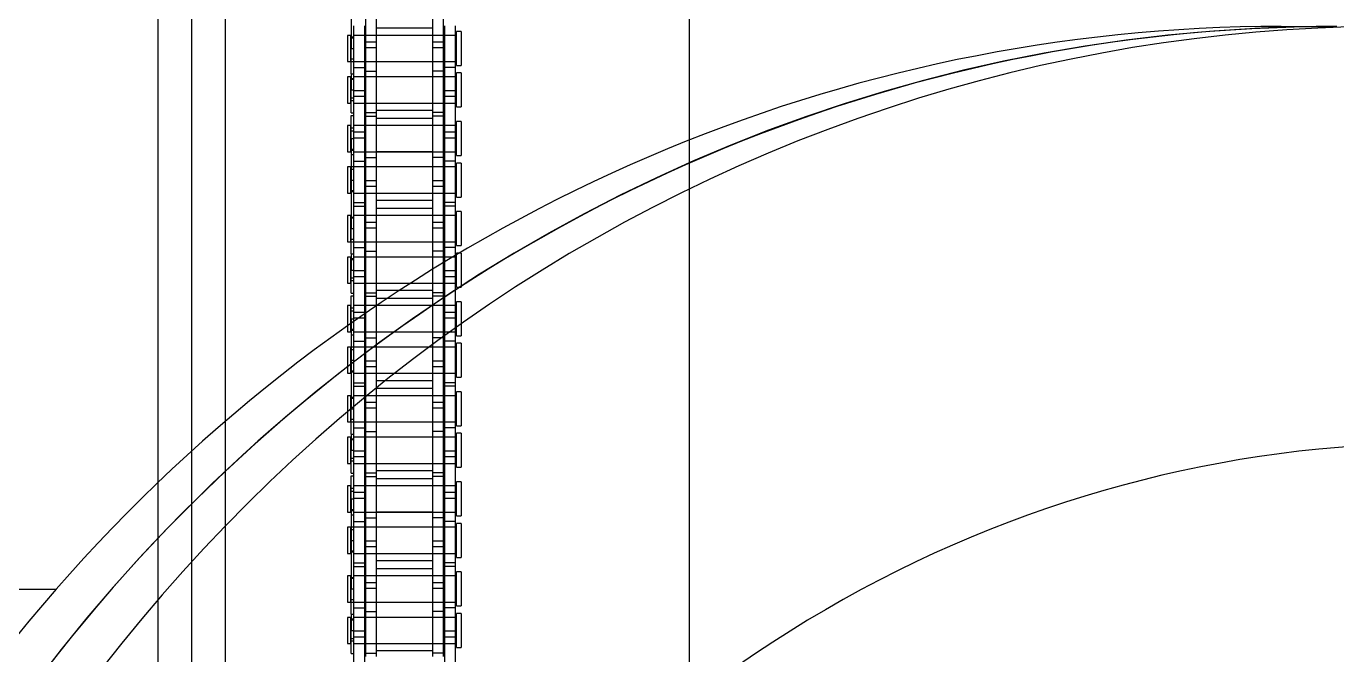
# Model space of a CAD drawing. Header units: metres. Extents: x 0 to 63075, y 0 to 44550.
# Drawn here: x 14296.7 to 14481.5, y 25267.7 to 25356.3 of the extents above; entities that cross this region are included whole.
import ezdxf

# ---------------------------------------------------------------- set-up
doc = ezdxf.new("R2010")
doc.units = ezdxf.units.M
doc.header["$LTSCALE"] = 75
doc.linetypes.add('HIDDEN2', pattern=[4.7625, 3.175, -1.5875])
for name, color, linetype in [('SDM', 7, 'Continuous'), ('SL1', 8, 'Continuous'), ('SL4', 4, 'Continuous'), ('ST1', 7, 'HIDDEN2')]:
    doc.layers.add(name, color=color, linetype=linetype)

# ---------------------------------------------------------------- blocks, each defined once
blk = doc.blocks.new('A$C29c634ac')
at = {"layer": 'SL1'}
for p, q in [((6214.18, 2687.89), (6222, 2687.89)), ((6041.38, 2608.51), (5890.01, 2608.51))]:
    blk.add_line(p, q, dxfattribs=at)
for centre, major_axis, start_param, end_param in [((6229.83, 2446.59), (0, 241.3), 5.448017, 7.853982), ((6214.18, 2446.59), (0, 241.3), 0, 1.570798), ((6222, 2446.59), (0, 241.3), 0, 1.570796), ((6222, 2446.59), (0, 241.3), 0, 1.570798), ((6236.39, 2446.59), (0, 182.55), 5.803236, 7.853982)]:
    blk.add_ellipse(centre, major_axis=major_axis, ratio=0.965926, start_param=start_param, end_param=end_param, dxfattribs=at)
blk = doc.blocks.new('A$Ca53c419a')
at = {"layer": 'SL4'}
for p, q in [((1004.76, 495.77), (54.76, 495.77)), ((215, 486.24), (1004.76, 486.24)), ((215.01, 420.77), (1004.76, 420.77))]:
    blk.add_line(p, q, dxfattribs=at)
at = {"layer": 'ST1'}
for p, q in [((1004.76, 491), (4.76, 491)), ((215, 486.24), (1004.76, 486.24)), ((840.4, 468.16), (831.3, 468.16)), ((838.1, 468.49), (838.1, 468.16)), ((838.1, 468.49), (841.33, 468.49)), ((843.17, 469), (839.48, 469)), ((839.48, 469), (839.48, 468.53)), ((839.48, 468.53), (843.17, 468.53)), ((839.48, 468.16), (839.48, 466.64)), ((839.48, 468.16), (839.48, 453.66)), ((839.85, 468.53), (839.85, 468.16)), ((840.22, 468.49), (840.22, 468.16)), ((841.26, 468.16), (840.4, 468.16)), ((840.4, 466.64), (840.4, 468.16)), ((850.35, 468.16), (841.26, 468.16)), ((841.26, 468.16), (841.26, 466.64)), ((841.33, 468.49), (841.33, 468.16)), ((843.62, 468.49), (841.33, 468.49)), ((842.8, 468.16), (842.8, 468.53)), ((842.95, 468.49), (842.95, 468.16)), ((843.17, 468.53), (843.17, 469)), ((843.17, 466.64), (843.17, 468.16)), ((843.17, 453.66), (843.17, 468.16)), ((843.62, 468.49), (847.18, 468.49)), ((843.62, 468.49), (843.62, 468.16)), ((844.5, 468.16), (844.5, 466.64)), ((849.02, 469), (845.33, 469)), ((845.33, 469), (845.33, 468.53)), ((845.33, 468.53), (849.02, 468.53)), ((845.33, 468.49), (845.33, 466.64)), ((845.33, 468.16), (845.33, 453.66)), ((845.7, 468.53), (845.7, 468.16)), ((847.18, 468.49), (847.18, 468.16)), ((859.88, 468.49), (847.18, 468.49)), ((848.65, 468.16), (848.65, 468.53)), ((848.8, 468.49), (848.8, 468.16)), ((849.02, 468.53), (849.02, 469)), ((849.02, 466.64), (849.02, 468.16)), ((849.02, 453.66), (849.02, 468.16)), ((850.35, 468.16), (850.35, 466.64)), ((856.7, 468.16), (850.35, 468.16)), ((850.85, 468.16), (850.85, 466.64)), ((855.87, 469), (852.18, 469)), ((852.18, 469), (852.18, 468.53)), ((852.18, 468.53), (855.87, 468.53)), ((852.18, 468.16), (852.18, 466.64)), ((852.18, 468.16), (852.18, 453.66)), ((852.41, 468.49), (852.41, 468.16)), ((852.55, 468.53), (852.55, 468.16)), ((854.03, 468.49), (854.03, 468.16)), ((855.5, 468.16), (855.5, 468.53)), ((855.87, 468.53), (855.87, 469)), ((855.87, 466.64), (855.87, 468.49)), ((855.87, 453.66), (855.87, 468.16)), ((856.7, 468.16), (856.7, 466.64)), ((865.8, 468.16), (856.7, 468.16)), ((857.58, 468.16), (857.58, 468.49)), ((861.72, 469), (858.03, 469)), ((858.03, 469), (858.03, 468.53)), ((858.03, 468.53), (861.72, 468.53)), ((858.03, 468.16), (858.03, 466.64)), ((858.03, 468.16), (858.03, 453.66)), ((858.26, 468.49), (858.26, 468.16)), ((858.4, 468.53), (858.4, 468.16)), ((859.88, 468.49), (859.88, 468.16)), ((859.88, 468.49), (863.11, 468.49)), ((859.95, 466.64), (859.95, 468.16)), ((860.81, 468.16), (860.81, 466.64)), ((860.98, 468.49), (860.98, 468.16)), ((861.35, 468.16), (861.35, 468.53)), ((861.72, 468.53), (861.72, 469)), ((861.72, 466.64), (861.72, 468.16)), ((861.72, 453.66), (861.72, 468.16)), ((863.11, 468.49), (863.11, 468.16)), ((863.5, 468.49), (863.5, 468.16)), ((863.5, 468.49), (866.73, 468.49)), ((868.57, 469), (864.88, 469)), ((864.88, 469), (864.88, 468.53)), ((864.88, 468.53), (868.57, 468.53)), ((864.88, 468.16), (864.88, 466.64)), ((864.88, 468.16), (864.88, 453.66)), ((865.25, 468.53), (865.25, 468.16)), ((865.62, 468.49), (865.62, 468.16)), ((866.66, 468.16), (865.8, 468.16)), ((865.8, 466.64), (865.8, 468.16)), ((875.75, 468.16), (866.66, 468.16)), ((866.66, 468.16), (866.66, 466.64)), ((866.73, 468.49), (866.73, 468.16)), ((869.02, 468.49), (866.73, 468.49)), ((868.2, 468.16), (868.2, 468.53)), ((868.35, 468.49), (868.35, 468.16)), ((868.57, 468.53), (868.57, 469)), ((868.57, 466.64), (868.57, 468.16)), ((868.57, 453.66), (868.57, 468.16)), ((869.02, 468.49), (872.58, 468.49)), ((869.02, 468.49), (869.02, 468.16)), ((869.9, 468.16), (869.9, 466.64)), ((874.42, 469), (870.73, 469)), ((870.73, 469), (870.73, 468.53)), ((870.73, 468.53), (874.42, 468.53)), ((870.73, 468.49), (870.73, 466.64)), ((870.73, 468.16), (870.73, 453.66)), ((871.1, 468.53), (871.1, 468.16)), ((872.58, 468.49), (872.58, 468.16)), ((885.28, 468.49), (872.58, 468.49)), ((874.05, 468.16), (874.05, 468.53)), ((874.2, 468.49), (874.2, 468.16)), ((874.42, 468.53), (874.42, 469)), ((874.42, 466.64), (874.42, 468.16)), ((874.42, 453.66), (874.42, 468.16)), ((875.75, 468.16), (875.75, 466.64)), ((882.1, 468.16), (875.75, 468.16)), ((876.25, 468.16), (876.25, 466.64)), ((881.27, 469), (877.58, 469)), ((877.58, 469), (877.58, 468.53)), ((877.58, 468.53), (881.27, 468.53)), ((877.58, 468.16), (877.58, 466.64)), ((877.58, 468.16), (877.58, 453.66)), ((877.81, 468.49), (877.81, 468.16)), ((877.95, 468.53), (877.95, 468.16)), ((879.43, 468.49), (879.43, 468.16)), ((880.9, 468.16), (880.9, 468.53)), ((881.27, 468.53), (881.27, 469)), ((881.27, 466.64), (881.27, 468.49)), ((881.27, 453.66), (881.27, 468.16)), ((882.1, 468.16), (882.1, 466.64)), ((891.2, 468.16), (882.1, 468.16)), ((882.98, 468.16), (882.98, 468.49)), ((887.12, 469), (883.43, 469)), ((883.43, 469), (883.43, 468.53)), ((883.43, 468.53), (887.12, 468.53)), ((883.43, 468.16), (883.43, 466.64)), ((883.43, 468.16), (883.43, 453.66)), ((883.66, 468.49), (883.66, 468.16)), ((883.8, 468.53), (883.8, 468.16)), ((885.28, 468.49), (885.28, 468.16)), ((885.28, 468.49), (888.51, 468.49)), ((885.35, 466.64), (885.35, 468.16)), ((886.21, 468.16), (886.21, 466.64)), ((886.38, 468.49), (886.38, 468.16)), ((886.75, 468.16), (886.75, 468.53)), ((887.12, 468.53), (887.12, 469)), ((887.12, 466.64), (887.12, 468.16)), ((887.12, 453.66), (887.12, 468.16)), ((888.51, 468.49), (888.51, 468.16)), ((888.9, 468.49), (888.9, 468.16)), ((888.9, 468.49), (892.13, 468.49)), ((893.97, 469), (890.28, 469)), ((890.28, 469), (890.28, 468.53)), ((890.28, 468.53), (893.97, 468.53)), ((890.28, 468.16), (890.28, 466.64)), ((890.28, 468.16), (890.28, 453.66)), ((890.65, 468.53), (890.65, 468.16)), ((891.02, 468.49), (891.02, 468.16)), ((892.06, 468.16), (891.2, 468.16)), ((891.2, 466.64), (891.2, 468.16)), ((901.15, 468.16), (892.06, 468.16)), ((892.06, 468.16), (892.06, 466.64)), ((892.13, 468.49), (892.13, 468.16)), ((894.42, 468.49), (892.13, 468.49)), ((893.6, 468.16), (893.6, 468.53)), ((893.75, 468.49), (893.75, 468.16)), ((893.97, 468.53), (893.97, 469)), ((893.97, 466.64), (893.97, 468.16)), ((893.97, 453.66), (893.97, 468.16)), ((894.42, 468.49), (897.98, 468.49)), ((894.42, 468.49), (894.42, 468.16)), ((895.3, 468.16), (895.3, 466.64)), ((899.82, 469), (896.13, 469)), ((896.13, 469), (896.13, 468.53)), ((896.13, 468.53), (899.82, 468.53)), ((896.13, 468.49), (896.13, 466.64)), ((896.13, 468.16), (896.13, 453.66)), ((896.5, 468.53), (896.5, 468.16)), ((897.98, 468.49), (897.98, 468.16)), ((910.68, 468.49), (897.98, 468.49)), ((899.45, 468.16), (899.45, 468.53)), ((899.6, 468.49), (899.6, 468.16)), ((899.82, 468.53), (899.82, 469)), ((899.82, 466.64), (899.82, 468.16)), ((899.82, 453.66), (899.82, 468.16)), ((901.15, 468.16), (901.15, 466.64)), ((907.5, 468.16), (901.15, 468.16)), ((901.65, 468.16), (901.65, 466.64)), ((906.67, 469), (902.98, 469)), ((902.98, 469), (902.98, 468.53)), ((902.98, 468.53), (906.67, 468.53)), ((902.98, 468.16), (902.98, 466.64)), ((902.98, 468.16), (902.98, 453.66)), ((903.21, 468.49), (903.21, 468.16)), ((903.35, 468.53), (903.35, 468.16)), ((904.83, 468.49), (904.83, 468.16)), ((906.3, 468.16), (906.3, 468.53)), ((906.67, 468.53), (906.67, 469)), ((906.67, 466.64), (906.67, 468.49)), ((906.67, 453.66), (906.67, 468.16)), ((907.5, 468.16), (907.5, 466.64)), ((916.6, 468.16), (907.5, 468.16)), ((908.38, 468.16), (908.38, 468.49)), ((912.52, 469), (908.83, 469)), ((908.83, 469), (908.83, 468.53)), ((908.83, 468.53), (912.52, 468.53)), ((908.83, 468.16), (908.83, 466.64)), ((908.83, 468.16), (908.83, 453.66)), ((909.06, 468.49), (909.06, 468.16)), ((909.2, 468.53), (909.2, 468.16)), ((910.68, 468.49), (910.68, 468.16)), ((910.68, 468.49), (913.91, 468.49)), ((910.75, 466.64), (910.75, 468.16)), ((911.61, 468.16), (911.61, 466.64)), ((911.78, 468.49), (911.78, 468.16)), ((912.15, 468.16), (912.15, 468.53)), ((912.52, 468.53), (912.52, 469)), ((912.52, 466.64), (912.52, 468.16)), ((912.52, 453.66), (912.52, 468.16)), ((913.91, 468.49), (913.91, 468.16)), ((914.3, 468.49), (914.3, 468.16)), ((914.3, 468.49), (917.53, 468.49)), ((919.37, 469), (915.68, 469)), ((915.68, 469), (915.68, 468.53)), ((915.68, 468.53), (919.37, 468.53)), ((915.68, 468.16), (915.68, 466.64)), ((915.68, 468.16), (915.68, 453.66)), ((916.05, 468.53), (916.05, 468.16)), ((916.42, 468.49), (916.42, 468.16)), ((917.46, 468.16), (916.6, 468.16)), ((916.6, 466.64), (916.6, 468.16)), ((926.55, 468.16), (917.46, 468.16)), ((917.46, 468.16), (917.46, 466.64)), ((917.53, 468.49), (917.53, 468.16)), ((919.82, 468.49), (917.53, 468.49)), ((919, 468.16), (919, 468.53)), ((919.15, 468.49), (919.15, 468.16)), ((919.37, 468.53), (919.37, 469)), ((919.37, 466.64), (919.37, 468.16)), ((919.37, 453.66), (919.37, 468.16)), ((919.82, 468.49), (923.38, 468.49)), ((919.82, 468.49), (919.82, 468.16)), ((920.7, 468.16), (920.7, 466.64)), ((925.22, 469), (921.53, 469)), ((921.53, 469), (921.53, 468.53)), ((921.53, 468.53), (925.22, 468.53)), ((921.53, 468.49), (921.53, 466.64)), ((921.53, 468.16), (921.53, 453.66)), ((921.9, 468.53), (921.9, 468.16)), ((923.38, 468.49), (923.38, 468.16)), ((936.08, 468.49), (923.38, 468.49)), ((924.85, 468.16), (924.85, 468.53)), ((925, 468.49), (925, 468.16)), ((925.22, 468.53), (925.22, 469)), ((925.22, 466.64), (925.22, 468.16)), ((925.22, 453.66), (925.22, 468.16)), ((840.4, 466.64), (831.3, 466.64)), ((844, 466.49), (837.65, 466.49)), ((838.15, 466.49), (838.15, 464.97)), ((839.48, 466.49), (839.48, 464.97)), ((841.26, 466.64), (840.4, 466.64)), ((850.35, 466.64), (841.26, 466.64)), ((843.17, 464.97), (843.17, 466.49)), ((844, 466.49), (844, 464.97)), ((853.1, 466.49), (844, 466.49)), ((845.33, 466.49), (845.33, 464.97)), ((847.25, 464.97), (847.25, 466.49)), ((848.11, 466.49), (848.11, 464.97)), ((849.02, 464.97), (849.02, 466.49)), ((856.7, 466.64), (850.35, 466.64)), ((852.18, 466.49), (852.18, 464.97)), ((853.96, 466.49), (853.1, 466.49)), ((853.1, 464.97), (853.1, 466.49)), ((863.05, 466.49), (853.96, 466.49)), ((853.96, 466.49), (853.96, 464.97)), ((855.87, 464.97), (855.87, 466.49)), ((865.8, 466.64), (856.7, 466.64)), ((857.2, 466.49), (857.2, 464.97)), ((858.03, 466.49), (858.03, 464.97)), ((861.72, 464.97), (861.72, 466.49)), ((863.05, 466.49), (863.05, 464.97)), ((869.4, 466.49), (863.05, 466.49)), ((863.55, 466.49), (863.55, 464.97)), ((864.88, 466.49), (864.88, 464.97)), ((866.66, 466.64), (865.8, 466.64)), ((875.75, 466.64), (866.66, 466.64)), ((868.57, 464.97), (868.57, 466.49)), ((869.4, 466.49), (869.4, 464.97)), ((878.5, 466.49), (869.4, 466.49)), ((870.73, 466.49), (870.73, 464.97)), ((872.65, 464.97), (872.65, 466.49)), ((873.51, 466.49), (873.51, 464.97)), ((874.42, 464.97), (874.42, 466.49)), ((882.1, 466.64), (875.75, 466.64)), ((877.58, 466.49), (877.58, 464.97)), ((879.36, 466.49), (878.5, 466.49)), ((878.5, 464.97), (878.5, 466.49)), ((888.45, 466.49), (879.36, 466.49)), ((879.36, 466.49), (879.36, 464.97)), ((881.27, 464.97), (881.27, 466.49)), ((891.2, 466.64), (882.1, 466.64)), ((882.6, 466.49), (882.6, 464.97)), ((883.43, 466.49), (883.43, 464.97)), ((887.12, 464.97), (887.12, 466.49)), ((888.45, 466.49), (888.45, 464.97)), ((894.8, 466.49), (888.45, 466.49)), ((888.95, 466.49), (888.95, 464.97)), ((890.28, 466.49), (890.28, 464.97)), ((892.06, 466.64), (891.2, 466.64)), ((901.15, 466.64), (892.06, 466.64)), ((893.97, 464.97), (893.97, 466.49)), ((894.8, 466.49), (894.8, 464.97)), ((903.9, 466.49), (894.8, 466.49)), ((896.13, 466.49), (896.13, 464.97)), ((898.05, 464.97), (898.05, 466.49)), ((898.91, 466.49), (898.91, 464.97)), ((899.82, 464.97), (899.82, 466.49)), ((907.5, 466.64), (901.15, 466.64)), ((902.98, 466.49), (902.98, 464.97)), ((904.76, 466.49), (903.9, 466.49)), ((903.9, 464.97), (903.9, 466.49)), ((913.85, 466.49), (904.76, 466.49)), ((904.76, 466.49), (904.76, 464.97)), ((906.67, 464.97), (906.67, 466.49)), ((916.6, 466.64), (907.5, 466.64)), ((908, 466.49), (908, 464.97)), ((908.83, 466.49), (908.83, 464.97)), ((912.52, 464.97), (912.52, 466.49)), ((913.85, 466.49), (913.85, 464.97)), ((920.2, 466.49), (913.85, 466.49)), ((914.35, 466.49), (914.35, 464.97)), ((915.68, 466.49), (915.68, 464.97)), ((917.46, 466.64), (916.6, 466.64)), ((926.55, 466.64), (917.46, 466.64)), ((919.37, 464.97), (919.37, 466.49)), ((920.2, 466.49), (920.2, 464.97)), ((929.3, 466.49), (920.2, 466.49)), ((921.53, 466.49), (921.53, 464.97)), ((923.45, 464.97), (923.45, 466.49)), ((924.31, 466.49), (924.31, 464.97)), ((925.22, 464.97), (925.22, 466.49)), ((844, 464.97), (837.65, 464.97)), ((838.44, 457.04), (838.44, 464.97)), ((839.48, 464.97), (839.48, 457.04)), ((843.17, 457.04), (843.17, 464.97)), ((843.22, 464.97), (843.22, 457.04)), ((853.1, 464.97), (844, 464.97)), ((845.29, 457.04), (845.29, 464.97)), ((845.33, 464.97), (845.33, 457.04)), ((849.02, 457.04), (849.02, 464.97)), ((850.07, 464.97), (850.07, 457.04)), ((851.14, 457.04), (851.14, 464.97)), ((852.18, 464.97), (852.18, 457.04)), ((853.96, 464.97), (853.1, 464.97)), ((863.05, 464.97), (853.96, 464.97)), ((855.87, 457.04), (855.87, 464.97)), ((855.92, 464.97), (855.92, 457.04)), ((857.99, 457.04), (857.99, 464.97)), ((858.03, 464.97), (858.03, 457.04)), ((861.72, 457.04), (861.72, 464.97)), ((862.77, 464.97), (862.77, 457.04)), ((869.4, 464.97), (863.05, 464.97)), ((863.84, 457.04), (863.84, 464.97)), ((864.88, 464.97), (864.88, 457.04)), ((868.57, 457.04), (868.57, 464.97)), ((868.62, 464.97), (868.62, 457.04)), ((878.5, 464.97), (869.4, 464.97)), ((870.69, 457.04), (870.69, 464.97)), ((870.73, 464.97), (870.73, 457.04)), ((874.42, 457.04), (874.42, 464.97)), ((875.47, 464.97), (875.47, 457.04)), ((876.54, 457.04), (876.54, 464.97)), ((877.58, 464.97), (877.58, 457.04)), ((879.36, 464.97), (878.5, 464.97)), ((888.45, 464.97), (879.36, 464.97)), ((881.27, 457.04), (881.27, 464.97)), ((881.32, 464.97), (881.32, 457.04)), ((883.39, 457.04), (883.39, 464.97)), ((883.43, 464.97), (883.43, 457.04)), ((887.12, 457.04), (887.12, 464.97)), ((888.17, 464.97), (888.17, 457.04)), ((894.8, 464.97), (888.45, 464.97)), ((889.24, 457.04), (889.24, 464.97)), ((890.28, 464.97), (890.28, 457.04)), ((893.97, 457.04), (893.97, 464.97)), ((894.02, 464.97), (894.02, 457.04)), ((903.9, 464.97), (894.8, 464.97)), ((896.09, 457.04), (896.09, 464.97)), ((896.13, 464.97), (896.13, 457.04)), ((899.82, 457.04), (899.82, 464.97)), ((900.87, 464.97), (900.87, 457.04)), ((901.94, 457.04), (901.94, 464.97)), ((902.98, 464.97), (902.98, 457.04)), ((904.76, 464.97), (903.9, 464.97)), ((913.85, 464.97), (904.76, 464.97)), ((906.67, 457.04), (906.67, 464.97)), ((906.72, 464.97), (906.72, 457.04)), ((908.79, 457.04), (908.79, 464.97)), ((908.83, 464.97), (908.83, 457.04)), ((912.52, 457.04), (912.52, 464.97)), ((913.57, 464.97), (913.57, 457.04)), ((920.2, 464.97), (913.85, 464.97)), ((914.64, 457.04), (914.64, 464.97)), ((915.68, 464.97), (915.68, 457.04)), ((919.37, 457.04), (919.37, 464.97)), ((919.42, 464.97), (919.42, 457.04)), ((929.3, 464.97), (920.2, 464.97)), ((921.49, 457.04), (921.49, 464.97)), ((921.53, 464.97), (921.53, 457.04)), ((925.22, 457.04), (925.22, 464.97)), ((926.27, 464.97), (926.27, 457.04)), ((844, 457.04), (837.65, 457.04)), ((838.15, 455.52), (838.15, 457.04)), ((839.48, 457.04), (839.48, 455.52)), ((843.17, 455.52), (843.17, 457.04)), ((844, 455.52), (844, 457.04)), ((853.1, 457.04), (844, 457.04)), ((845.33, 457.04), (845.33, 455.52)), ((847.25, 455.52), (847.25, 457.04)), ((848.11, 457.04), (848.11, 455.52)), ((849.02, 455.52), (849.02, 457.04)), ((852.18, 457.04), (852.18, 455.52)), ((853.96, 457.04), (853.1, 457.04)), ((853.1, 455.52), (853.1, 457.04)), ((863.05, 457.04), (853.96, 457.04)), ((853.96, 457.04), (853.96, 455.52)), ((855.87, 455.52), (855.87, 457.04)), ((857.2, 455.52), (857.2, 457.04)), ((858.03, 457.04), (858.03, 455.52)), ((861.72, 455.52), (861.72, 457.04)), ((863.05, 455.52), (863.05, 457.04)), ((869.4, 457.04), (863.05, 457.04)), ((863.55, 455.52), (863.55, 457.04)), ((864.88, 457.04), (864.88, 455.52)), ((868.57, 455.52), (868.57, 457.04)), ((869.4, 455.52), (869.4, 457.04)), ((878.5, 457.04), (869.4, 457.04)), ((870.73, 457.04), (870.73, 455.52)), ((872.65, 455.52), (872.65, 457.04)), ((873.51, 457.04), (873.51, 455.52)), ((874.42, 455.52), (874.42, 457.04)), ((877.58, 457.04), (877.58, 455.52)), ((879.36, 457.04), (878.5, 457.04)), ((878.5, 455.52), (878.5, 457.04)), ((888.45, 457.04), (879.36, 457.04)), ((879.36, 457.04), (879.36, 455.52)), ((881.27, 455.52), (881.27, 457.04)), ((882.6, 455.52), (882.6, 457.04)), ((883.43, 457.04), (883.43, 455.52)), ((887.12, 455.52), (887.12, 457.04)), ((888.45, 455.52), (888.45, 457.04)), ((894.8, 457.04), (888.45, 457.04)), ((888.95, 455.52), (888.95, 457.04)), ((890.28, 457.04), (890.28, 455.52)), ((893.97, 455.52), (893.97, 457.04)), ((894.8, 455.52), (894.8, 457.04)), ((903.9, 457.04), (894.8, 457.04)), ((896.13, 457.04), (896.13, 455.52)), ((898.05, 455.52), (898.05, 457.04)), ((898.91, 457.04), (898.91, 455.52)), ((899.82, 455.52), (899.82, 457.04)), ((902.98, 457.04), (902.98, 455.52)), ((904.76, 457.04), (903.9, 457.04)), ((903.9, 455.52), (903.9, 457.04)), ((913.85, 457.04), (904.76, 457.04)), ((904.76, 457.04), (904.76, 455.52)), ((906.67, 455.52), (906.67, 457.04)), ((908, 455.52), (908, 457.04)), ((908.83, 457.04), (908.83, 455.52)), ((912.52, 455.52), (912.52, 457.04)), ((913.85, 455.52), (913.85, 457.04)), ((920.2, 457.04), (913.85, 457.04)), ((914.35, 455.52), (914.35, 457.04)), ((915.68, 457.04), (915.68, 455.52)), ((919.37, 455.52), (919.37, 457.04)), ((920.2, 455.52), (920.2, 457.04)), ((929.3, 457.04), (920.2, 457.04)), ((921.53, 457.04), (921.53, 455.52)), ((923.45, 455.52), (923.45, 457.04)), ((924.31, 457.04), (924.31, 455.52)), ((925.22, 455.52), (925.22, 457.04)), ((840.4, 455.36), (831.3, 455.36)), ((844, 455.52), (837.65, 455.52)), ((839.48, 455.36), (839.48, 453.84)), ((841.26, 455.36), (840.4, 455.36)), ((840.4, 453.84), (840.4, 455.36)), ((850.35, 455.36), (841.26, 455.36)), ((841.26, 455.36), (841.26, 453.84)), ((843.17, 453.84), (843.17, 455.36)), ((853.1, 455.52), (844, 455.52)), ((844.5, 453.84), (844.5, 455.36)), ((845.33, 455.36), (845.33, 453.84)), ((849.02, 453.84), (849.02, 455.36)), ((850.35, 453.84), (850.35, 455.36)), ((856.7, 455.36), (850.35, 455.36)), ((850.85, 453.84), (850.85, 455.36)), ((852.18, 455.36), (852.18, 453.84)), ((853.96, 455.52), (853.1, 455.52)), ((863.05, 455.52), (853.96, 455.52)), ((855.87, 453.84), (855.87, 455.36)), ((856.7, 453.84), (856.7, 455.36)), ((865.8, 455.36), (856.7, 455.36)), ((858.03, 455.36), (858.03, 453.84)), ((859.95, 453.84), (859.95, 455.36)), ((860.81, 455.36), (860.81, 453.84)), ((861.72, 453.84), (861.72, 455.36)), ((869.4, 455.52), (863.05, 455.52)), ((864.88, 455.36), (864.88, 453.84)), ((866.66, 455.36), (865.8, 455.36)), ((865.8, 453.84), (865.8, 455.36)), ((875.75, 455.36), (866.66, 455.36)), ((866.66, 455.36), (866.66, 453.84)), ((868.57, 453.84), (868.57, 455.36)), ((878.5, 455.52), (869.4, 455.52)), ((869.9, 453.84), (869.9, 455.36)), ((870.73, 455.36), (870.73, 453.84)), ((874.42, 453.84), (874.42, 455.36)), ((875.75, 453.84), (875.75, 455.36)), ((882.1, 455.36), (875.75, 455.36)), ((876.25, 453.84), (876.25, 455.36)), ((877.58, 455.36), (877.58, 453.84)), ((879.36, 455.52), (878.5, 455.52)), ((888.45, 455.52), (879.36, 455.52)), ((881.27, 453.84), (881.27, 455.36)), ((882.1, 453.84), (882.1, 455.36)), ((891.2, 455.36), (882.1, 455.36)), ((883.43, 455.36), (883.43, 453.84)), ((885.35, 453.84), (885.35, 455.36)), ((886.21, 455.36), (886.21, 453.84)), ((887.12, 453.84), (887.12, 455.36)), ((894.8, 455.52), (888.45, 455.52)), ((890.28, 455.36), (890.28, 453.84)), ((892.06, 455.36), (891.2, 455.36)), ((891.2, 453.84), (891.2, 455.36)), ((901.15, 455.36), (892.06, 455.36)), ((892.06, 455.36), (892.06, 453.84)), ((893.97, 453.84), (893.97, 455.36)), ((903.9, 455.52), (894.8, 455.52)), ((895.3, 453.84), (895.3, 455.36)), ((896.13, 455.36), (896.13, 453.84)), ((899.82, 453.84), (899.82, 455.36)), ((901.15, 453.84), (901.15, 455.36)), ((907.5, 455.36), (901.15, 455.36)), ((901.65, 453.84), (901.65, 455.36)), ((902.98, 455.36), (902.98, 453.84)), ((904.76, 455.52), (903.9, 455.52)), ((913.85, 455.52), (904.76, 455.52)), ((906.67, 453.84), (906.67, 455.36)), ((907.5, 453.84), (907.5, 455.36)), ((916.6, 455.36), (907.5, 455.36)), ((908.83, 455.36), (908.83, 453.84)), ((910.75, 453.84), (910.75, 455.36)), ((911.61, 455.36), (911.61, 453.84)), ((912.52, 453.84), (912.52, 455.36)), ((920.2, 455.52), (913.85, 455.52)), ((915.68, 455.36), (915.68, 453.84)), ((917.46, 455.36), (916.6, 455.36)), ((916.6, 453.84), (916.6, 455.36)), ((926.55, 455.36), (917.46, 455.36)), ((917.46, 455.36), (917.46, 453.84)), ((919.37, 453.84), (919.37, 455.36)), ((929.3, 455.52), (920.2, 455.52)), ((920.7, 453.84), (920.7, 455.36)), ((921.53, 455.36), (921.53, 453.84)), ((925.22, 453.84), (925.22, 455.36)), ((840.4, 453.84), (831.3, 453.84)), ((838.93, 453.66), (843.73, 453.66)), ((838.93, 453.66), (838.93, 453)), ((843.73, 453), (838.93, 453)), ((841.26, 453.84), (840.4, 453.84)), ((850.35, 453.84), (841.26, 453.84)), ((843.73, 453), (843.73, 453.66)), ((844.78, 453.66), (849.58, 453.66)), ((844.78, 453.66), (844.78, 453)), ((849.58, 453), (844.78, 453)), ((849.58, 453), (849.58, 453.66)), ((856.7, 453.84), (850.35, 453.84)), ((851.63, 453.66), (856.43, 453.66)), ((851.63, 453.66), (851.63, 453)), ((856.43, 453), (851.63, 453)), ((856.43, 453), (856.43, 453.66)), ((865.8, 453.84), (856.7, 453.84)), ((857.48, 453.66), (862.28, 453.66)), ((857.48, 453.66), (857.48, 453)), ((862.28, 453), (857.48, 453)), ((862.28, 453), (862.28, 453.66)), ((864.33, 453.66), (869.13, 453.66)), ((864.33, 453.66), (864.33, 453)), ((869.13, 453), (864.33, 453)), ((866.66, 453.84), (865.8, 453.84)), ((875.75, 453.84), (866.66, 453.84)), ((869.13, 453), (869.13, 453.66)), ((870.18, 453.66), (874.98, 453.66)), ((870.18, 453.66), (870.18, 453)), ((874.98, 453), (870.18, 453)), ((874.98, 453), (874.98, 453.66)), ((882.1, 453.84), (875.75, 453.84)), ((877.03, 453.66), (881.83, 453.66)), ((877.03, 453.66), (877.03, 453)), ((881.83, 453), (877.03, 453)), ((881.83, 453), (881.83, 453.66)), ((891.2, 453.84), (882.1, 453.84)), ((882.88, 453.66), (887.68, 453.66)), ((882.88, 453.66), (882.88, 453)), ((887.68, 453), (882.88, 453)), ((887.68, 453), (887.68, 453.66)), ((889.73, 453.66), (894.53, 453.66)), ((889.73, 453.66), (889.73, 453)), ((894.53, 453), (889.73, 453)), ((892.06, 453.84), (891.2, 453.84)), ((901.15, 453.84), (892.06, 453.84)), ((894.53, 453), (894.53, 453.66)), ((895.58, 453.66), (900.38, 453.66)), ((895.58, 453.66), (895.58, 453)), ((900.38, 453), (895.58, 453)), ((900.38, 453), (900.38, 453.66)), ((907.5, 453.84), (901.15, 453.84)), ((902.43, 453.66), (907.23, 453.66)), ((902.43, 453.66), (902.43, 453)), ((907.23, 453), (902.43, 453)), ((907.23, 453), (907.23, 453.66)), ((916.6, 453.84), (907.5, 453.84)), ((908.28, 453.66), (913.08, 453.66)), ((908.28, 453.66), (908.28, 453)), ((913.08, 453), (908.28, 453)), ((913.08, 453), (913.08, 453.66)), ((915.13, 453.66), (919.93, 453.66)), ((915.13, 453.66), (915.13, 453)), ((919.93, 453), (915.13, 453)), ((917.46, 453.84), (916.6, 453.84)), ((926.55, 453.84), (917.46, 453.84)), ((919.93, 453), (919.93, 453.66)), ((920.98, 453.66), (925.78, 453.66)), ((920.98, 453.66), (920.98, 453)), ((925.78, 453), (920.98, 453)), ((925.78, 453), (925.78, 453.66))]:
    blk.add_line(p, q, dxfattribs=at)

msp = doc.modelspace()

# ---------------------------------------------------------------- block references
at = {"layer": 'SDM'}
msp.add_blockref('A$C29c634ac', (8259.51, 22668.36), dxfattribs=at)
at = {"layer": 'SDM', "rotation": 90}
msp.add_blockref('A$Ca53c419a', (14811.03, 24429.77), dxfattribs=at)

doc.saveas('drawing.dxf')
